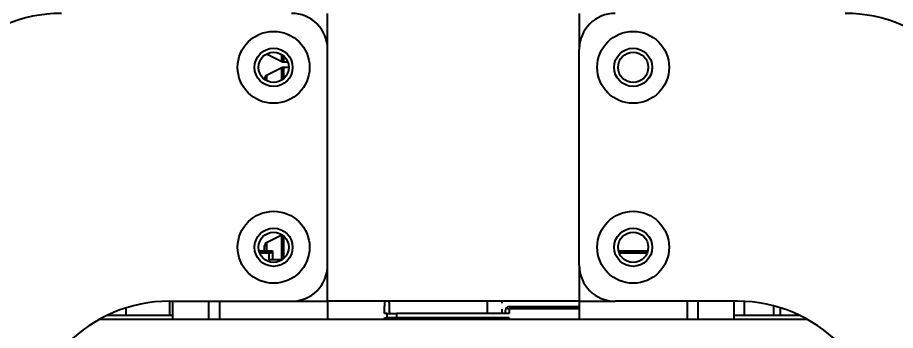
# Model space of a CAD drawing. Header units: millimetres. Extents: x 10 to 584, y 10 to 410.
# Drawn here: x 103.39 to 111.53, y 295.74 to 298.64 of the extents above; entities that cross this region are included whole.
import ezdxf

# ---------------------------------------------------------------- set-up
doc = ezdxf.new("R2010")
doc.units = ezdxf.units.MM
doc.layers.add('2', color=1, linetype='Continuous')
doc.styles.add('SLDTEXTSTYLE0', font='TXT', dxfattribs={"width": 0.7})
doc.dimstyles.new('SLDDIMSTYLE0', dxfattribs={"dimtxt": 3.5, "dimasz": 3.5, "dimexe": 0, "dimexo": 0.0625, "dimgap": 0.875, "dimtad": 1, "dimlfac": 15, "dimrnd": 1e-09, "dimzin": 12, "dimdsep": 46, "dimtxsty": 'SLDTEXTSTYLE0', "dimsah": 1, "dimcen": 0.09, "dimadec": 0, "dimazin": 3, "dimtfac": 1, "dimtofl": 0, "dimtmove": 0, "dimatfit": 3, "dimfxl": 0, "dimfrac": 2, "dimtolj": 1, "dimtzin": 12, "dimarcsym": 0})

# ---------------------------------------------------------------- blocks, each defined once
blk = doc.blocks.new('_D')
at = {"layer": '2', "color": 1}
for p, q in [((167.5018, 346.7783), (43.5018, 346.7783)), ((44.5018, 346.7783), (44.5018, 225.845)), ((181.5762, 225.845), (43.5018, 225.845))]:
    blk.add_line(p, q, dxfattribs=at)
for points in [[(44.5018, 346.7783), (43.9634, 343.2783), (45.0403, 343.2783)], [(44.5018, 225.845), (45.0403, 229.345), (43.9634, 229.345)]]:
    blk.add_solid(points, dxfattribs=at)
at = {"layer": '2', "color": 1, "insert": (39.9901, 278.6627), "char_height": 3.5, "attachment_point": 1, "rotation": 90, "style": 'SLDTEXTSTYLE0'}
blk.add_mtext('1814', dxfattribs=at)

msp = doc.modelspace()

# ---------------------------------------------------------------- linework, layer by layer
at = {"color": 7, "linetype": 'Continuous', "lineweight": 25}
for p, q in [((106.26849, 298.34498), (106.26849, 298.67831)), ((108.60183, 298.67831), (108.60183, 298.34498)), ((105.70366, 298.3024), (105.84479, 298.23183)), ((106.26849, 296.34498), (106.26849, 298.34498)), ((108.60183, 296.34498), (108.60183, 298.34498)), ((105.85969, 298.22831), (105.89926, 298.22831)), ((105.84479, 298.17479), (105.70359, 298.10419)), ((105.90849, 298.17831), (105.85969, 298.17831)), ((105.68516, 298.06582), (105.68516, 298.07438)), ((105.84479, 296.62479), (105.70359, 296.55419)), ((105.68516, 296.47831), (105.68516, 296.52438)), ((105.63252, 296.47831), (105.7568, 296.47831)), ((105.72625, 296.45831), (105.63905, 296.45831)), ((105.72625, 296.39498), (105.72625, 296.45831)), ((105.7568, 296.47831), (105.75934, 296.47831)), ((105.75934, 296.47831), (105.75958, 296.47811)), ((105.75958, 296.47811), (105.75958, 296.39498)), ((108.96585, 296.47831), (109.2378, 296.47831)), ((109.23127, 296.45831), (108.97238, 296.45831)), ((105.84588, 296.39498), (105.72625, 296.39498)), ((106.26849, 296.01165), (106.26849, 296.34498)), ((108.60183, 296.34498), (108.60183, 296.01165)), ((104.80183, 296.01165), (104.80183, 295.87831)), ((104.80183, 296.01165), (105.93516, 296.01165)), ((104.83516, 295.84498), (104.83516, 296.01165)), ((105.16849, 295.84498), (105.16849, 296.01165)), ((105.26849, 295.84498), (105.26849, 296.01165)), ((105.93516, 296.01165), (106.26849, 296.01165)), ((108.60183, 296.01165), (106.26849, 296.01165)), ((106.26849, 296.01165), (106.26849, 295.84498)), ((107.88411, 296.01165), (107.88516, 295.99498)), ((108.60183, 296.01165), (108.93516, 296.01165)), ((108.60183, 296.01165), (108.60183, 295.84498)), ((110.06849, 296.01165), (108.93516, 296.01165)), ((109.60183, 296.01165), (109.60183, 295.84498)), ((109.70183, 296.01165), (109.70183, 295.84498)), ((110.03516, 296.01165), (110.03516, 295.84498)), ((104.40183, 295.87831), (104.40183, 295.95023)), ((107.95183, 295.96165), (108.60183, 295.96165)), ((107.95183, 295.94165), (107.95183, 295.89831)), ((108.60183, 295.94165), (107.95183, 295.94165)), ((110.13516, 295.87831), (110.13516, 296.00998)), ((110.40183, 295.96931), (110.40183, 295.87831)), ((110.46849, 295.87831), (110.46849, 295.95023)), ((104.83516, 295.87831), (104.22064, 295.87831)), ((106.79662, 295.85831), (106.81849, 295.85831)), ((106.81849, 295.89831), (106.79671, 295.89831)), ((106.81849, 295.89831), (106.81849, 295.85831)), ((107.95183, 295.89831), (106.90968, 295.89831)), ((107.95183, 295.85831), (106.90968, 295.85831)), ((107.88516, 295.85831), (107.88516, 295.84498)), ((107.91849, 295.89831), (107.91849, 295.92831)), ((107.91849, 295.84498), (107.91849, 295.85831)), ((110.64968, 295.87831), (110.03516, 295.87831)), ((104.15633, 295.84498), (110.71398, 295.84498))]:
    msp.add_line(p, q, dxfattribs=at)
at = {"color": 59, "linetype": 'Continuous', "lineweight": 25}
for p, q in [((105.84479, 298.23183), (105.84479, 298.2957)), ((105.85969, 298.28453), (105.85969, 298.22831)), ((105.84479, 298.06093), (105.84479, 298.17479)), ((105.85969, 298.17831), (105.85969, 298.0721)), ((105.70359, 298.10419), (105.70359, 298.05427)), ((105.84479, 296.39498), (105.84479, 296.62479)), ((105.85969, 296.61786), (105.85969, 296.40543)), ((105.70359, 296.55419), (105.70359, 296.47831)), ((106.79682, 295.84498), (106.79662, 295.85831)), ((107.75183, 295.84498), (107.75183, 295.85831)), ((107.95183, 295.85831), (107.95183, 295.84498))]:
    msp.add_line(p, q, dxfattribs=at)
at = {"color": 7, "linetype": 'Continuous', "lineweight": 25}
for centre, radius in [((105.76849, 298.17831), 0.33333), ((109.10183, 298.17831), 0.33333), ((105.76849, 298.17831), 0.17667), ((105.76849, 298.17831), 0.14), ((109.10183, 298.17831), 0.17667), ((109.10183, 298.17831), 0.14), ((105.76849, 296.51165), 0.33333), ((109.10183, 296.51165), 0.33333), ((105.76849, 296.51165), 0.17667), ((109.10183, 296.51165), 0.17667), ((105.76849, 296.51165), 0.14), ((109.10183, 296.51165), 0.14)]:
    msp.add_circle(centre, radius, dxfattribs=at)
for centre, radius, start, end in [((103.80183, 297.34498), 1.33333, 90, 180), ((105.93516, 298.34498), 0.33333, 0, 90), ((108.93516, 298.34498), 0.33333, 90, 180), ((111.06849, 297.34498), 1.33333, 0, 90), ((105.85969, 298.26165), 0.03333, 243.434949, 270), ((105.85969, 298.14498), 0.03333, 90, 116.565051), ((105.71849, 298.07438), 0.03333, 116.565051, 180), ((105.85969, 296.59498), 0.03333, 109.354078, 116.565051), ((105.71849, 296.52438), 0.03333, 116.565051, 180), ((105.72625, 296.49165), 0.03333, 270, 336.421822), ((105.93516, 296.34498), 0.33333, 270, 0), ((108.93516, 296.34498), 0.33333, 180, 270), ((104.80183, 294.67831), 1.33333, 90, 180), ((110.06849, 294.67831), 1.33333, 0, 90), ((107.95183, 295.92831), 0.03333, 135.572996, 180), ((107.95183, 295.92831), 0.03333, 90, 135.572996), ((107.95183, 295.97498), 0.03333, 224.427004, 270)]:
    msp.add_arc(centre, radius, start, end, dxfattribs=at)
at = {"color": 59, "linetype": 'Continuous', "lineweight": 25}
for points, knots in [([(106.79671, 295.89831), (106.79687, 295.9093), (106.79732, 295.94059), (106.79891, 295.98158), (106.80002, 296.00366), (106.80042, 296.01165)], [0, 0, 0, 0, 0.2567738, 0.7311796, 1, 1, 1, 1]), ([(106.83739, 296.01165), (106.83772, 296.00569), (106.83883, 295.98572), (106.84073, 295.94546), (106.84137, 295.91159), (106.84162, 295.89831)], [0, 0, 0, 0, 0.2055671, 0.6887352, 1, 1, 1, 1]), ([(107.75183, 295.89831), (107.75183, 295.91327), (107.75183, 295.94913), (107.75183, 295.989), (107.75183, 296.00729), (107.75183, 296.01165)], [0, 0, 0, 0, 0.3526343, 0.8455863, 1, 1, 1, 1]), ([(106.84175, 295.85831), (106.84174, 295.85775), (106.84172, 295.85316), (106.8416, 295.84881), (106.8415, 295.84498)], [0, 0, 0, 0, 0.1225619, 1, 1, 1, 1])]:
    msp.add_open_spline(points, degree=3, knots=knots, dxfattribs=at)
at = {"color": 7, "linetype": 'Continuous', "lineweight": 25}
for points, knots in [([(107.88516, 295.9389), (107.88516, 295.93154), (107.88516, 295.92021), (107.88516, 295.904), (107.88516, 295.89831)], [0, 0, 0, 0, 0.6488276, 1, 1, 1, 1]), ([(106.81849, 295.89831), (106.83075, 295.89831), (106.85527, 295.89831), (106.88872, 295.89831), (106.90673, 295.89831), (106.90968, 295.89831)], [0, 0, 0, 0, 0.4554846, 0.9107025, 1, 1, 1, 1]), ([(106.90968, 295.85831), (106.89424, 295.85831), (106.86333, 295.85831), (106.8336, 295.85831), (106.82024, 295.85831), (106.81849, 295.85831)], [0, 0, 0, 0, 0.46482772, 0.93020447, 1, 1, 1, 1])]:
    msp.add_open_spline(points, degree=3, knots=knots, dxfattribs=at)
msp.add_open_spline([(106.90968, 295.89831), (106.90818, 295.89165), (106.90519, 295.87831), (106.90818, 295.86498), (106.90968, 295.85831)], degree=3, dxfattribs=at)

# ---------------------------------------------------------------- dimensions: what is measured, and where the dimension line sits
at = {"layer": '2', "color": 1}
dim = msp.add_linear_dim(base=(44.50183, 225.84498), p1=(168.50183, 346.77832), p2=(182.57616, 225.84498), angle=90, dimstyle='SLDDIMSTYLE0', dxfattribs=at)
dim.commit()
dim.dimension.update_dxf_attribs({"geometry": '_D', "text_midpoint": (44.50183, 284.48628), "dimtype": 160})

doc.saveas('drawing.dxf')
